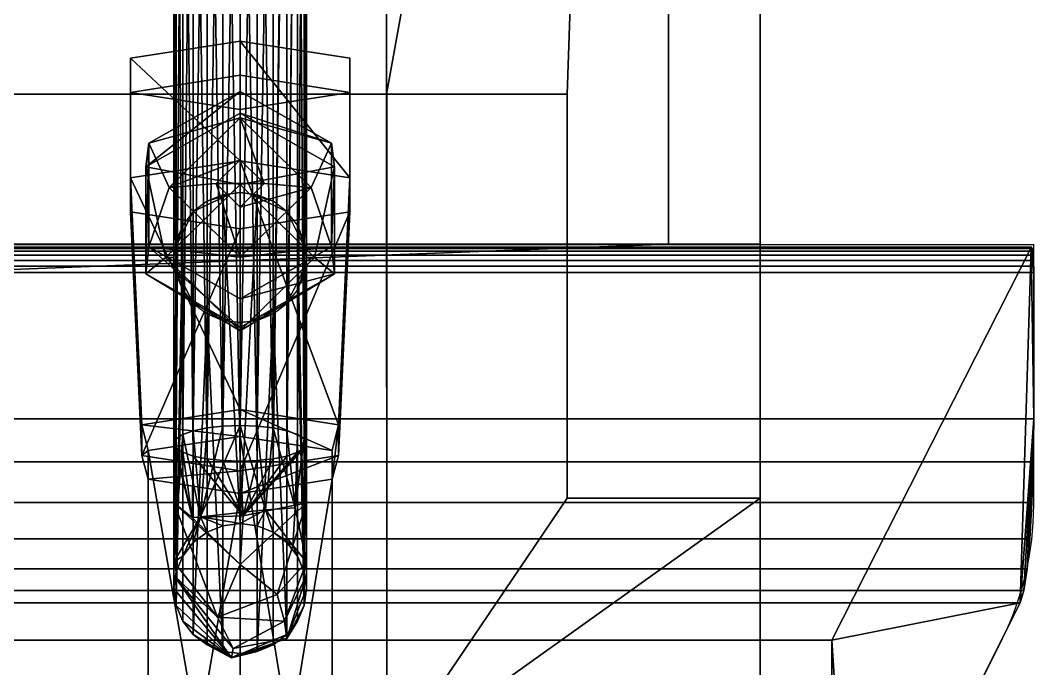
# Model space of a CAD drawing. Extents: x -1 to 643, y -669 to 1.
# Drawn here: x 582.3 to 642, y -601.8 to -563.6 of the extents above; entities that cross this region are included whole.
import ezdxf

# ---------------------------------------------------------------- set-up
doc = ezdxf.new("R2010")
doc.units = 0
for name, color, linetype in [('IQ_200_2D', 1, 'Continuous'), ('IQ_200_3D', 1, 'Continuous'), ('IQ_204_2D', 7, 'Continuous'), ('IQ_BLACK_3D', 250, 'Continuous')]:
    doc.layers.add(name, color=color, linetype=linetype)

msp = doc.modelspace()

# ---------------------------------------------------------------- linework, layer by layer
at = {"layer": 'IQ_200_2D', "transparency": 33554582}
for p, q in [((625.901, -576.82), (625.901, -50)), ((0, -576.82), (642, -576.82)), ((642, -592.174), (642, -576.82)), ((640.136, -600.063), (631.243, -617.833))]:
    msp.add_line(p, q, dxfattribs=at)
msp.add_arc((624.372, -592.174), 17.628, 333.41319, 0, dxfattribs=at)
at = {"layer": 'IQ_204_2D', "transparency": 33554582}
msp.add_line((620.5, -576.82), (620.5, -86.255), dxfattribs=at)

# ---------------------------------------------------------------- meshes
at = {"layer": 'IQ_200_3D', "transparency": 33554687}
mesh = msp.add_polyface(dxfattribs=at)
corners = [(625.901, -576.798, 1361.021), (625.901, -600.123, 1226.902), (625.901, -444.588, 1226.902), (625.901, -82.705, 1351.299), (625.901, -98.037, 1393.549), (625.901, -100.178, 1397.884), (625.901, -103.216, 1401.646), (625.901, -107.004, 1404.65), (625.901, -111.359, 1406.751), (625.901, -116.068, 1407.847), (625.901, -120.903, 1407.885)]
mesh.append_faces([[corners[k] for k in face] for face in [(4, 6, 9, 10)]], dxfattribs={"vtx0": -1, "vtx1": -1, "vtx3": -1})
mesh.append_faces([[corners[k] for k in face] for face in [(10, 2, 3, 4)]], dxfattribs={"vtx0": -1, "vtx3": -1})
mesh.append_faces([[corners[k] for k in face] for face in [(7, 8, 9, 6), (0, 1, 2, 10), (4, 5, 6)]], dxfattribs={"vtx2": -1})
mesh = msp.add_polyface(dxfattribs=at)
corners = [(620.5, -128.486, 1404.282), (620.5, -128.486, 1361.021), (620.5, -576.798, 1361.021), (620.5, -120.903, 1407.885), (620.5, -116.068, 1407.847), (620.5, -111.359, 1406.751), (620.5, -107.004, 1404.65), (620.5, -103.216, 1401.646), (620.5, -100.178, 1397.884), (620.5, -98.037, 1393.549), (620.5, -86.233, 1361.021), (620.5, -120.903, 1361.021), (620.5, -120.903, 1404.282)]
mesh.append_faces([[corners[k] for k in face] for face in [(9, 11, 12, 8)]], dxfattribs={"vtx0": -1, "vtx2": -1})
mesh.append_faces([[corners[k] for k in face] for face in [(12, 4, 5, 6)]], dxfattribs={"vtx0": -1, "vtx3": -1})
mesh.append_faces([[corners[k] for k in face] for face in [(10, 11, 9)]], dxfattribs={"vtx1": -1})
mesh.append_faces([[corners[k] for k in face] for face in [(2, 3, 0), (7, 8, 12, 6)]], dxfattribs={"vtx1": -1, "vtx2": -1})
mesh.append_faces([[corners[k] for k in face] for face in [(12, 0, 3, 4)]], dxfattribs={"vtx1": -1, "vtx3": -1})
mesh.append_faces([[corners[k] for k in face] for face in [(0, 1, 2)]], dxfattribs={"vtx2": -1})
mesh = msp.add_polyface(dxfattribs=at)
corners = [(625.901, -576.798, 1361.021), (625.901, -120.903, 1407.885), (620.5, -120.903, 1407.885), (620.5, -576.798, 1361.021), (16.1, -120.903, 1407.885), (16.1, -576.798, 1361.021), (21.5, -576.798, 1361.021), (21.5, -120.903, 1407.885)]
mesh.append_faces([[corners[k] for k in face] for face in [(0, 1, 2, 3), (6, 7, 4, 5)]])
mesh = msp.add_polyface(dxfattribs=at)
corners = [(620.5, -128.486, 1361.021), (21.5, -128.486, 1361.021), (21.5, -576.798, 1361.021), (620.5, -576.798, 1361.021)]
mesh.append_faces([[corners[k] for k in face] for face in [(0, 1, 2, 3)]])
mesh = msp.add_polyface(dxfattribs=at)
corners = [(625.901, -600.123, 1226.902), (16.1, -600.123, 1226.902), (16.1, -444.588, 1226.902), (625.901, -444.588, 1226.902)]
mesh.append_faces([[corners[k] for k in face] for face in [(0, 1, 2, 3)]])
mesh = msp.add_polyface(dxfattribs=at)
corners = [(603.9, -465.63, 995.377), (38.086, -465.63, 995.377), (38.086, -567.978, 995.377), (603.9, -567.978, 995.377)]
mesh.append_faces([[corners[k] for k in face] for face in [(0, 1, 2, 3)]])
mesh = msp.add_polyface(dxfattribs=at)
corners = [(603.9, -567.978, 995.377), (603.9, -567.978, 996.977), (603.9, -465.63, 996.977), (603.9, -465.63, 995.377)]
mesh.append_faces([[corners[k] for k in face] for face in [(0, 1, 2, 3)]])
mesh = msp.add_polyface(dxfattribs=at)
corners = [(591.375, -531.588, 1159.79), (591.507, -531.316, 1158.817), (591.897, -531.063, 1157.912), (592.517, -530.846, 1157.134), (593.325, -530.679, 1156.537), (594.265, -530.574, 1156.161), (595.275, -530.539, 1156.033), (596.284, -530.574, 1156.161), (597.225, -530.679, 1156.537), (598.032, -530.846, 1157.134), (598.652, -531.063, 1157.912), (599.042, -531.316, 1158.817), (599.175, -531.588, 1159.79), (599.175, -588.536, 1143.88), (599.042, -588.264, 1142.908), (598.652, -588.011, 1142.002), (598.032, -587.794, 1141.224), (597.225, -587.627, 1140.627), (596.284, -587.522, 1140.252), (595.275, -587.486, 1140.124), (594.265, -587.522, 1140.252), (593.325, -587.627, 1140.627), (592.517, -587.794, 1141.224), (591.897, -588.011, 1142.002), (591.507, -588.264, 1142.908), (591.375, -588.536, 1143.88)]
mesh.append_faces([[corners[k] for k in face] for face in [(1, 24, 25, 0)]], dxfattribs={"vtx0": -1})
mesh.append_faces([[corners[k] for k in face] for face in [(15, 11, 14), (7, 19, 6), (9, 17, 8), (19, 7, 18), (22, 4, 21), (3, 23, 2), (20, 6, 19)]], dxfattribs={"vtx0": -1, "vtx1": -1})
mesh.append_faces([[corners[k] for k in face] for face in [(9, 16, 17), (8, 17, 18), (15, 10, 11), (5, 20, 21), (2, 23, 24), (21, 4, 5)]], dxfattribs={"vtx0": -1, "vtx2": -1})
mesh.append_faces([[corners[k] for k in face] for face in [(15, 16, 10), (7, 8, 18), (9, 10, 16), (22, 23, 3), (5, 6, 20), (1, 2, 24), (3, 4, 22)]], dxfattribs={"vtx1": -1, "vtx2": -1})
mesh.append_faces([[corners[k] for k in face] for face in [(12, 13, 14, 11)]], dxfattribs={"vtx2": -1})
mesh = msp.add_polyface(dxfattribs=at)
corners = [(599.175, -531.588, 1159.79), (599.042, -531.86, 1160.762), (598.652, -532.113, 1161.668), (598.032, -532.33, 1162.446), (597.225, -532.497, 1163.043), (596.284, -532.602, 1163.418), (595.275, -532.637, 1163.546), (594.265, -532.602, 1163.418), (593.325, -532.497, 1163.043), (592.517, -532.33, 1162.446), (591.897, -532.113, 1161.668), (591.507, -531.86, 1160.762), (591.375, -531.588, 1159.79), (591.375, -588.536, 1143.88), (591.507, -588.807, 1144.852), (591.897, -589.06, 1145.758), (592.517, -589.278, 1146.536), (593.325, -589.444, 1147.133), (594.265, -589.549, 1147.508), (595.275, -589.585, 1147.636), (596.284, -589.549, 1147.508), (597.225, -589.444, 1147.133), (598.032, -589.278, 1146.536), (598.652, -589.06, 1145.758), (599.042, -588.807, 1144.852), (599.175, -588.536, 1143.88)]
mesh.append_faces([[corners[k] for k in face] for face in [(1, 25, 0)]], dxfattribs={"vtx0": -1})
mesh.append_faces([[corners[k] for k in face] for face in [(15, 11, 14), (7, 19, 6), (9, 17, 8), (19, 7, 18), (3, 22, 2), (20, 6, 19)]], dxfattribs={"vtx0": -1, "vtx1": -1})
mesh.append_faces([[corners[k] for k in face] for face in [(10, 15, 16), (9, 16, 17), (15, 10, 11), (21, 4, 5)]], dxfattribs={"vtx0": -1, "vtx2": -1})
mesh.append_faces([[corners[k] for k in face] for face in [(17, 18, 8), (11, 12, 14), (7, 8, 18), (9, 10, 16), (21, 22, 3), (20, 21, 5), (24, 25, 1), (23, 24, 2), (22, 23, 2), (5, 6, 20), (1, 2, 24), (3, 4, 21)]], dxfattribs={"vtx1": -1, "vtx2": -1})
mesh.append_faces([[corners[k] for k in face] for face in [(12, 13, 14)]], dxfattribs={"vtx2": -1})
mesh = msp.add_polyface(dxfattribs=at)
corners = [(38.086, -602.51, 996.977), (603.914, -602.51, 996.977), (603.9, -567.978, 996.977), (38.086, -567.978, 996.977)]
mesh.append_faces([[corners[k] for k in face] for face in [(0, 1, 2, 3)]])
mesh = msp.add_polyface(dxfattribs=at)
corners = [(38.086, -607.462, 970.529), (38.086, -567.978, 970.529), (603.914, -567.978, 970.529), (603.914, -607.462, 970.529)]
mesh.append_faces([[corners[k] for k in face] for face in [(0, 1, 2, 3)]])
mesh = msp.add_polyface(dxfattribs=at)
corners = [(38.086, -567.978, 995.377), (38.086, -567.978, 996.977), (603.9, -567.978, 996.977), (603.9, -567.978, 995.377)]
mesh.append_faces([[corners[k] for k in face] for face in [(0, 1, 2, 3)]])
mesh = msp.add_polyface(dxfattribs=at)
corners = [(595.275, -567.819, 1012.027), (589.894, -570.868, 1011.435), (589.894, -576.967, 1010.249), (595.275, -580.017, 1009.656), (595.275, -581.704, 1017.241), (589.713, -578.552, 1017.854), (589.713, -572.248, 1019.079), (595.275, -569.096, 1019.692)]
mesh.append_faces([[corners[k] for k in face] for face in [(6, 1, 5)]], dxfattribs={"vtx0": -1, "vtx1": -1})
mesh.append_faces([[corners[k] for k in face] for face in [(5, 1, 2)]], dxfattribs={"vtx0": -1, "vtx2": -1})
mesh.append_faces([[corners[k] for k in face] for face in [(4, 5, 2), (0, 1, 6)]], dxfattribs={"vtx1": -1, "vtx2": -1})
mesh.append_faces([[corners[k] for k in face] for face in [(2, 3, 4), (6, 7, 0)]], dxfattribs={"vtx2": -1})
mesh = msp.add_polyface(dxfattribs=at)
corners = [(595.275, -569.366, 1009.32), (591.097, -573.467, 1008.523), (595.275, -577.568, 1007.726), (595.275, -580.017, 1009.656), (589.894, -576.967, 1010.249), (589.894, -570.868, 1011.435), (595.275, -567.819, 1012.027)]
mesh.append_faces([[corners[k] for k in face] for face in [(2, 4, 1), (5, 1, 4)]], dxfattribs={"vtx0": -1, "vtx1": -1})
mesh.append_faces([[corners[k] for k in face] for face in [(0, 1, 5)]], dxfattribs={"vtx1": -1, "vtx2": -1})
mesh.append_faces([[corners[k] for k in face] for face in [(2, 3, 4), (5, 6, 0)]], dxfattribs={"vtx2": -1})
mesh = msp.add_polyface(dxfattribs=at)
corners = [(595.275, -577.568, 1007.726), (599.452, -573.467, 1008.523), (595.275, -569.366, 1009.32), (595.275, -567.819, 1012.027), (600.655, -570.868, 1011.435), (600.655, -576.967, 1010.249), (595.275, -580.017, 1009.656)]
mesh.append_faces([[corners[k] for k in face] for face in [(2, 4, 1), (5, 1, 4)]], dxfattribs={"vtx0": -1, "vtx1": -1})
mesh.append_faces([[corners[k] for k in face] for face in [(0, 1, 5)]], dxfattribs={"vtx1": -1, "vtx2": -1})
mesh.append_faces([[corners[k] for k in face] for face in [(2, 3, 4), (5, 6, 0)]], dxfattribs={"vtx2": -1})
mesh = msp.add_polyface(dxfattribs=at)
corners = [(595.275, -580.017, 1009.656), (600.655, -576.967, 1010.249), (600.655, -570.868, 1011.435), (595.275, -567.819, 1012.027), (595.275, -569.096, 1019.692), (600.836, -572.248, 1019.079), (600.836, -578.552, 1017.854), (595.275, -581.704, 1017.241)]
mesh.append_faces([[corners[k] for k in face] for face in [(6, 1, 5)]], dxfattribs={"vtx0": -1, "vtx1": -1})
mesh.append_faces([[corners[k] for k in face] for face in [(5, 1, 2)]], dxfattribs={"vtx0": -1, "vtx2": -1})
mesh.append_faces([[corners[k] for k in face] for face in [(4, 5, 2), (0, 1, 6)]], dxfattribs={"vtx1": -1, "vtx2": -1})
mesh.append_faces([[corners[k] for k in face] for face in [(2, 3, 4), (6, 7, 0)]], dxfattribs={"vtx2": -1})
mesh = msp.add_polyface(dxfattribs=at)
corners = [(595.275, -569.096, 1019.692), (589.713, -572.248, 1019.079), (589.713, -578.552, 1017.854), (595.275, -581.704, 1017.241), (595.275, -581.9, 1028.917), (590.888, -577.594, 1029.754), (595.275, -573.288, 1030.591)]
mesh.append_faces([[corners[k] for k in face] for face in [(4, 2, 3)]], dxfattribs={"vtx0": -1})
mesh.append_faces([[corners[k] for k in face] for face in [(2, 4, 5), (5, 1, 2)]], dxfattribs={"vtx0": -1, "vtx2": -1})
mesh.append_faces([[corners[k] for k in face] for face in [(0, 1, 6)]], dxfattribs={"vtx1": -1})
mesh.append_faces([[corners[k] for k in face] for face in [(5, 6, 1)]], dxfattribs={"vtx1": -1, "vtx2": -1})
mesh = msp.add_polyface(dxfattribs=at)
corners = [(595.275, -581.704, 1017.241), (600.836, -578.552, 1017.854), (600.836, -572.248, 1019.079), (595.275, -569.096, 1019.692), (595.275, -573.288, 1030.591), (599.661, -577.594, 1029.754), (595.275, -581.9, 1028.917)]
mesh.append_faces([[corners[k] for k in face] for face in [(4, 2, 3)]], dxfattribs={"vtx0": -1})
mesh.append_faces([[corners[k] for k in face] for face in [(2, 4, 5), (5, 1, 2)]], dxfattribs={"vtx0": -1, "vtx2": -1})
mesh.append_faces([[corners[k] for k in face] for face in [(0, 1, 6)]], dxfattribs={"vtx1": -1})
mesh.append_faces([[corners[k] for k in face] for face in [(5, 6, 1)]], dxfattribs={"vtx1": -1, "vtx2": -1})
mesh = msp.add_polyface(dxfattribs=at)
corners = [(595.275, -571.834, 1007.557), (593.856, -573.227, 1007.286), (595.275, -574.619, 1007.015), (595.275, -577.568, 1007.726), (591.097, -573.467, 1008.523), (595.275, -569.366, 1009.32)]
mesh.append_faces([[corners[k] for k in face] for face in [(1, 3, 4), (4, 0, 1)]], dxfattribs={"vtx0": -1, "vtx2": -1})
mesh.append_faces([[corners[k] for k in face] for face in [(2, 3, 1)]], dxfattribs={"vtx1": -1})
mesh.append_faces([[corners[k] for k in face] for face in [(4, 5, 0)]], dxfattribs={"vtx2": -1})
mesh = msp.add_polyface(dxfattribs=at)
corners = [(595.275, -574.619, 1007.015), (596.693, -573.227, 1007.286), (595.275, -571.834, 1007.557), (595.275, -569.366, 1009.32), (599.452, -573.467, 1008.523), (595.275, -577.568, 1007.726)]
mesh.append_faces([[corners[k] for k in face] for face in [(1, 3, 4), (4, 0, 1)]], dxfattribs={"vtx0": -1, "vtx2": -1})
mesh.append_faces([[corners[k] for k in face] for face in [(2, 3, 1)]], dxfattribs={"vtx1": -1})
mesh.append_faces([[corners[k] for k in face] for face in [(4, 5, 0)]], dxfattribs={"vtx2": -1})
mesh = msp.add_polyface(dxfattribs=at)
corners = [(595.275, -571.834, 1007.557), (595.275, -573.227, 1007.286), (595.275, -574.619, 1007.015), (593.856, -573.227, 1007.286)]
mesh.append_faces([[corners[k] for k in face] for face in [(2, 3, 1), (0, 1, 3)]], dxfattribs={"vtx1": -1})
mesh = msp.add_polyface(dxfattribs=at)
corners = [(595.275, -573.227, 1007.286), (595.275, -571.834, 1007.557), (596.693, -573.227, 1007.286), (595.275, -574.619, 1007.015)]
mesh.append_faces([[corners[k] for k in face] for face in [(3, 0, 2), (1, 2, 0)]], dxfattribs={"vtx1": -1})
mesh = msp.add_polyface(dxfattribs=at)
corners = [(595.275, -573.288, 1030.591), (590.888, -577.594, 1029.754), (595.275, -581.9, 1028.917), (595.275, -581.422, 1029.01), (594.265, -581.292, 1029.035), (593.325, -580.909, 1029.109), (592.517, -580.301, 1029.228), (591.897, -579.508, 1029.382), (591.507, -578.585, 1029.561), (591.375, -577.594, 1029.754), (591.507, -576.603, 1029.946), (591.897, -575.68, 1030.126), (592.517, -574.887, 1030.28), (593.325, -574.279, 1030.398), (594.265, -573.896, 1030.473), (595.275, -573.766, 1030.498), (594.714, -581.35, 1029.024), (591.448, -578.144, 1029.647), (591.448, -577.044, 1029.861), (594.714, -573.838, 1030.484)]
mesh.append_faces([[corners[k] for k in face] for face in [(19, 15, 0), (16, 2, 3)]])
mesh.append_faces([[corners[k] for k in face] for face in [(7, 17, 8), (1, 9, 18)]], dxfattribs={"vtx0": -1})
mesh.append_faces([[corners[k] for k in face] for face in [(11, 18, 12), (12, 19, 13)]], dxfattribs={"vtx0": -1, "vtx1": -1})
mesh.append_faces([[corners[k] for k in face] for face in [(17, 7, 6), (12, 18, 19)]], dxfattribs={"vtx0": -1, "vtx2": -1})
mesh.append_faces([[corners[k] for k in face] for face in [(17, 9, 1), (10, 18, 11)]], dxfattribs={"vtx1": -1})
mesh.append_faces([[corners[k] for k in face] for face in [(6, 5, 16), (16, 17, 6)]], dxfattribs={"vtx1": -1, "vtx2": -1})
mesh.append_faces([[corners[k] for k in face] for face in [(5, 4, 16), (19, 14, 13)]], dxfattribs={"vtx2": -1})
mesh = msp.add_polyface(dxfattribs=at)
corners = [(595.275, -581.9, 1028.917), (599.661, -577.594, 1029.754), (595.275, -573.288, 1030.591), (595.275, -573.766, 1030.498), (596.284, -573.896, 1030.473), (597.225, -574.279, 1030.398), (598.032, -574.887, 1030.28), (598.652, -575.68, 1030.126), (599.042, -576.603, 1029.946), (599.175, -577.594, 1029.754), (599.042, -578.585, 1029.561), (598.652, -579.508, 1029.382), (598.032, -580.301, 1029.228), (597.225, -580.909, 1029.109), (596.284, -581.292, 1029.035), (595.275, -581.422, 1029.01), (595.835, -573.838, 1030.484), (599.101, -577.044, 1029.861), (599.101, -578.144, 1029.647), (595.835, -581.35, 1029.024)]
mesh.append_faces([[corners[k] for k in face] for face in [(16, 2, 3), (19, 15, 0)]])
mesh.append_faces([[corners[k] for k in face] for face in [(1, 9, 18), (13, 19, 14), (7, 17, 8)]], dxfattribs={"vtx0": -1})
mesh.append_faces([[corners[k] for k in face] for face in [(11, 18, 12), (12, 19, 13), (17, 6, 16), (5, 16, 6), (6, 17, 7)]], dxfattribs={"vtx0": -1, "vtx1": -1})
mesh.append_faces([[corners[k] for k in face] for face in [(12, 18, 19)]], dxfattribs={"vtx0": -1, "vtx2": -1})
mesh.append_faces([[corners[k] for k in face] for face in [(17, 9, 1), (10, 18, 11)]], dxfattribs={"vtx1": -1})
mesh.append_faces([[corners[k] for k in face] for face in [(5, 4, 16)]], dxfattribs={"vtx2": -1})
mesh = msp.add_polyface(dxfattribs=at)
corners = [(591.375, -597.086, 1130.033), (591.507, -596.095, 1130.225), (591.897, -595.172, 1130.405), (592.517, -594.379, 1130.559), (593.325, -593.771, 1130.677), (594.265, -593.388, 1130.751), (595.275, -593.258, 1130.777), (596.284, -593.388, 1130.751), (597.225, -593.771, 1130.677), (598.032, -594.379, 1130.559), (598.652, -595.172, 1130.405), (599.042, -596.095, 1130.225), (599.175, -597.086, 1130.033), (599.175, -577.594, 1029.754), (599.042, -576.603, 1029.946), (598.652, -575.68, 1030.126), (598.032, -574.887, 1030.28), (597.225, -574.279, 1030.398), (596.284, -573.896, 1030.473), (595.275, -573.766, 1030.498), (594.265, -573.896, 1030.473), (593.325, -574.279, 1030.398), (592.517, -574.887, 1030.28), (591.897, -575.68, 1030.126), (591.507, -576.603, 1029.946), (591.375, -577.594, 1029.754)]
mesh.append_faces([[corners[k] for k in face] for face in [(20, 6, 19)]], dxfattribs={"vtx0": -1, "vtx1": -1})
mesh.append_faces([[corners[k] for k in face] for face in [(9, 16, 17, 8), (10, 15, 16, 9), (15, 10, 11), (6, 18, 19), (18, 6, 7), (5, 20, 21, 4), (20, 5, 6), (24, 0, 1)]], dxfattribs={"vtx0": -1, "vtx2": -1})
mesh.append_faces([[corners[k] for k in face] for face in [(13, 14, 12)]], dxfattribs={"vtx1": -1})
mesh.append_faces([[corners[k] for k in face] for face in [(14, 15, 11), (11, 12, 14), (23, 24, 1), (1, 2, 23)]], dxfattribs={"vtx1": -1, "vtx2": -1})
mesh.append_faces([[corners[k] for k in face] for face in [(17, 18, 7, 8), (21, 22, 3, 4), (22, 23, 2, 3)]], dxfattribs={"vtx1": -1, "vtx3": -1})
mesh.append_faces([[corners[k] for k in face] for face in [(24, 25, 0)]], dxfattribs={"vtx2": -1})
mesh = msp.add_polyface(dxfattribs=at)
corners = [(0, -578.478, 1361.612), (642, -578.478, 1361.612), (641.996, -578.109, 1361.566), (641.984, -577.762, 1361.43), (641.965, -577.459, 1361.213), (641.94, -577.219, 1360.928), (641.91, -577.057, 1360.592), (641.878, -576.983, 1360.227), (641.845, -577, 1359.855), (0.155, -577, 1359.855), (0.122, -576.983, 1360.227), (0.09, -577.057, 1360.592), (0.06, -577.219, 1360.928), (0.035, -577.459, 1361.213), (0.016, -577.762, 1361.43), (0.004, -578.109, 1361.566)]
mesh.append_faces([[corners[k] for k in face] for face in [(2, 15, 0, 1)]], dxfattribs={"vtx0": -1})
mesh.append_faces([[corners[k] for k in face] for face in [(7, 10, 11, 6), (6, 11, 12, 5), (5, 12, 13, 4), (4, 13, 14, 3), (3, 14, 15, 2)]], dxfattribs={"vtx0": -1, "vtx2": -1})
mesh.append_faces([[corners[k] for k in face] for face in [(8, 9, 10, 7)]], dxfattribs={"vtx2": -1})
mesh = msp.add_polyface(dxfattribs=at)
corners = [(11.897, -600.123, 1226.902), (0.155, -577, 1359.855), (641.845, -577, 1359.855), (630.103, -600.123, 1226.902)]
mesh.append_faces([[corners[k] for k in face] for face in [(0, 1, 2, 3)]])
mesh = msp.add_polyface(dxfattribs=at)
corners = [(625.901, -600.123, 1226.902), (625.901, -576.798, 1361.021), (620.5, -576.798, 1361.021), (21.5, -576.798, 1361.021), (16.1, -576.798, 1361.021), (16.1, -600.123, 1226.902)]
mesh.append_faces([[corners[k] for k in face] for face in [(0, 1, 2, 5), (3, 4, 5, 2)]], dxfattribs={"vtx2": -1})
mesh = msp.add_polyface(dxfattribs=at)
corners = [(642, -578.478, 1361.612), (642, -587.088, 1361.612), (641.974, -589.625, 1361.316), (641.897, -592.024, 1360.442), (641.773, -594.158, 1359.039), (641.609, -595.911, 1357.182), (641.413, -597.188, 1354.97), (641.197, -597.921, 1352.524), (631.243, -617.811, 1239.813), (631.002, -617.947, 1237.081), (630.765, -617.406, 1234.4), (630.547, -616.219, 1231.935), (630.362, -614.46, 1229.839), (630.221, -612.239, 1228.242), (630.133, -609.693, 1227.242), (630.103, -606.978, 1226.902), (630.103, -600.123, 1226.902), (641.845, -577, 1359.855), (641.878, -576.983, 1360.227), (641.91, -577.057, 1360.592), (641.94, -577.219, 1360.928), (641.965, -577.459, 1361.213), (641.984, -577.762, 1361.43), (641.996, -578.109, 1361.566)]
mesh.append_faces([[corners[k] for k in face] for face in [(19, 0, 18), (4, 1, 3), (21, 0, 20), (16, 8, 15), (13, 15, 12), (11, 15, 10), (10, 15, 9)]], dxfattribs={"vtx0": -1, "vtx1": -1})
mesh.append_faces([[corners[k] for k in face] for face in [(7, 17, 1)]], dxfattribs={"vtx0": -1, "vtx1": -1, "vtx2": -1})
mesh.append_faces([[corners[k] for k in face] for face in [(0, 19, 20), (1, 4, 5), (15, 11, 12), (1, 6, 7), (15, 8, 9), (16, 7, 8)]], dxfattribs={"vtx0": -1, "vtx2": -1})
mesh.append_faces([[corners[k] for k in face] for face in [(23, 0, 22), (14, 15, 13)]], dxfattribs={"vtx1": -1})
mesh.append_faces([[corners[k] for k in face] for face in [(17, 18, 0), (21, 22, 0), (0, 1, 17), (5, 6, 1), (16, 17, 7)]], dxfattribs={"vtx1": -1, "vtx2": -1})
mesh.append_faces([[corners[k] for k in face] for face in [(1, 2, 3)]], dxfattribs={"vtx2": -1})
mesh = msp.add_polyface(dxfattribs=at)
corners = [(599.175, -597.086, 1130.033), (599.042, -598.077, 1129.84), (598.652, -599, 1129.661), (598.032, -599.793, 1129.506), (597.225, -600.402, 1129.388), (596.284, -600.784, 1129.314), (595.275, -600.915, 1129.289), (594.265, -600.784, 1129.314), (593.325, -600.402, 1129.388), (592.517, -599.793, 1129.506), (591.897, -599, 1129.661), (591.507, -598.077, 1129.84), (591.375, -597.086, 1130.033), (591.375, -577.594, 1029.754), (591.507, -578.585, 1029.561), (591.897, -579.508, 1029.382), (592.517, -580.301, 1029.228), (593.325, -580.909, 1029.109), (594.265, -581.292, 1029.035), (595.275, -581.422, 1029.01), (596.284, -581.292, 1029.035), (597.225, -580.909, 1029.109), (598.032, -580.301, 1029.228), (598.652, -579.508, 1029.382), (599.042, -578.585, 1029.561), (599.175, -577.594, 1029.754)]
mesh.append_faces([[corners[k] for k in face] for face in [(9, 17, 8)]], dxfattribs={"vtx0": -1, "vtx1": -1})
mesh.append_faces([[corners[k] for k in face] for face in [(10, 15, 16, 9), (15, 10, 11), (20, 5, 6, 19), (21, 4, 5), (21, 3, 4), (24, 0, 1)]], dxfattribs={"vtx0": -1, "vtx2": -1})
mesh.append_faces([[corners[k] for k in face] for face in [(13, 14, 12)]], dxfattribs={"vtx1": -1})
mesh.append_faces([[corners[k] for k in face] for face in [(14, 15, 11), (17, 18, 7), (16, 17, 9), (11, 12, 14), (7, 8, 17), (21, 22, 3), (20, 21, 5), (23, 24, 1), (1, 2, 23)]], dxfattribs={"vtx1": -1, "vtx2": -1})
mesh.append_faces([[corners[k] for k in face] for face in [(18, 19, 6, 7), (22, 23, 2, 3)]], dxfattribs={"vtx1": -1, "vtx3": -1})
mesh.append_faces([[corners[k] for k in face] for face in [(24, 25, 0)]], dxfattribs={"vtx2": -1})
mesh = msp.add_polyface(dxfattribs=at)
corners = [(0, -578.478, 1361.612), (0, -587.088, 1361.612), (642, -587.088, 1361.612), (642, -578.478, 1361.612)]
mesh.append_faces([[corners[k] for k in face] for face in [(0, 1, 2, 3)]])
mesh = msp.add_polyface(dxfattribs=at)
corners = [(642, -587.088, 1361.612), (0, -587.088, 1361.612), (0.026, -589.625, 1361.316), (0.103, -592.024, 1360.442), (0.227, -594.158, 1359.039), (0.391, -595.911, 1357.182), (0.587, -597.188, 1354.97), (0.803, -597.921, 1352.524), (641.197, -597.921, 1352.524), (641.413, -597.188, 1354.97), (641.609, -595.911, 1357.182), (641.773, -594.158, 1359.039), (641.897, -592.024, 1360.442), (641.974, -589.625, 1361.316)]
mesh.append_faces([[corners[k] for k in face] for face in [(9, 6, 7, 8)]], dxfattribs={"vtx0": -1})
mesh.append_faces([[corners[k] for k in face] for face in [(13, 2, 3, 12), (4, 11, 12, 3), (10, 5, 6, 9), (5, 10, 11, 4)]], dxfattribs={"vtx0": -1, "vtx2": -1})
mesh.append_faces([[corners[k] for k in face] for face in [(0, 1, 2, 13)]], dxfattribs={"vtx2": -1})
mesh = msp.add_polyface(dxfattribs=at)
corners = [(591.375, -588.536, 1143.88), (591.507, -588.264, 1142.908), (591.897, -588.011, 1142.002), (592.517, -587.794, 1141.224), (593.325, -587.627, 1140.627), (594.265, -587.522, 1140.252), (595.275, -587.486, 1140.124), (596.284, -587.522, 1140.252), (597.225, -587.627, 1140.627), (598.032, -587.794, 1141.224), (598.652, -588.011, 1142.002), (599.042, -588.264, 1142.908), (599.175, -588.536, 1143.88), (599.175, -595.517, 1138.627), (599.175, -597.086, 1130.033), (599.042, -596.095, 1130.225), (598.652, -595.172, 1130.405), (598.032, -594.379, 1130.559), (597.225, -593.771, 1130.677), (596.284, -593.388, 1130.751), (595.275, -593.258, 1130.777), (594.265, -593.388, 1130.751), (593.325, -593.771, 1130.677), (592.517, -594.379, 1130.559), (591.897, -595.172, 1130.405), (591.507, -596.095, 1130.225), (591.375, -597.086, 1130.033), (591.375, -595.517, 1138.627), (596.767, -592.451, 1136.734), (592.941, -592.858, 1136.985), (598.517, -592.328, 1139.207), (598.369, -594.538, 1135.051)]
mesh.append_faces([[corners[k] for k in face] for face in [(15, 13, 14)]], dxfattribs={"vtx0": -1})
mesh.append_faces([[corners[k] for k in face] for face in [(20, 28, 19), (8, 28, 7), (7, 28, 6), (9, 30, 8), (22, 29, 21)]], dxfattribs={"vtx0": -1, "vtx1": -1})
mesh.append_faces([[corners[k] for k in face] for face in [(30, 28, 8), (13, 31, 30), (30, 11, 13), (28, 29, 6), (31, 18, 28), (29, 27, 2), (13, 15, 31), (28, 30, 31), (28, 20, 29), (29, 24, 27)]], dxfattribs={"vtx0": -1, "vtx1": -1, "vtx2": -1})
mesh.append_faces([[corners[k] for k in face] for face in [(30, 10, 11), (30, 9, 10), (29, 4, 5), (27, 1, 2), (29, 5, 6), (31, 16, 17), (28, 18, 19), (31, 15, 16), (31, 17, 18), (29, 20, 21)]], dxfattribs={"vtx0": -1, "vtx2": -1})
mesh.append_faces([[corners[k] for k in face] for face in [(0, 1, 27), (26, 27, 25)]], dxfattribs={"vtx1": -1})
mesh.append_faces([[corners[k] for k in face] for face in [(2, 3, 29), (3, 4, 29), (22, 23, 29), (23, 24, 29), (24, 25, 27)]], dxfattribs={"vtx1": -1, "vtx2": -1})
mesh.append_faces([[corners[k] for k in face] for face in [(11, 12, 13)]], dxfattribs={"vtx2": -1})
mesh = msp.add_polyface(dxfattribs=at)
corners = [(599.175, -588.536, 1143.88), (599.042, -588.807, 1144.852), (598.652, -589.06, 1145.758), (598.032, -589.278, 1146.536), (597.225, -589.444, 1147.133), (596.284, -589.549, 1147.508), (595.275, -589.585, 1147.636), (594.265, -589.549, 1147.508), (593.325, -589.444, 1147.133), (592.517, -589.278, 1146.536), (591.897, -589.06, 1145.758), (591.507, -588.807, 1144.852), (591.375, -588.536, 1143.88), (591.375, -595.517, 1138.627), (591.375, -597.086, 1130.033), (591.507, -598.077, 1129.84), (591.897, -599, 1129.661), (592.517, -599.793, 1129.506), (593.325, -600.402, 1129.388), (594.265, -600.784, 1129.314), (595.275, -600.915, 1129.289), (596.284, -600.784, 1129.314), (597.225, -600.402, 1129.388), (598.032, -599.793, 1129.506), (598.652, -599, 1129.661), (599.042, -598.077, 1129.84), (599.175, -597.086, 1130.033), (599.175, -595.517, 1138.627), (595.275, -595.669, 1144.382), (594.868, -600.603, 1136.583), (595.454, -592.802, 1146.34), (594.76, -601.159, 1132.969), (599.175, -596.302, 1134.33), (598.016, -600.024, 1133.616), (591.375, -592.026, 1141.253), (592.456, -592.899, 1144.905), (597.884, -599.002, 1138.188), (593.934, -598.759, 1140.345), (597.456, -597.428, 1141.548), (599.175, -592.026, 1141.253), (591.375, -596.302, 1134.33)]
mesh.append_faces([[corners[k] for k in face] for face in [(8, 30, 7), (12, 35, 11), (11, 35, 10), (7, 30, 6), (3, 30, 2), (1, 30, 0), (21, 31, 20), (34, 35, 12), (15, 31, 14), (18, 31, 17), (0, 30, 39)]], dxfattribs={"vtx0": -1, "vtx1": -1})
mesh.append_faces([[corners[k] for k in face] for face in [(35, 34, 28), (39, 28, 38), (37, 40, 29), (37, 29, 36), (38, 36, 27), (34, 37, 28), (28, 37, 38), (40, 31, 29), (33, 29, 31), (33, 32, 36), (31, 23, 33), (36, 38, 37), (35, 30, 9), (28, 30, 35), (33, 36, 29), (30, 28, 39)]], dxfattribs={"vtx0": -1, "vtx1": -1, "vtx2": -1})
mesh.append_faces([[corners[k] for k in face] for face in [(30, 4, 5), (30, 3, 4), (38, 27, 39), (31, 15, 16), (31, 16, 17), (31, 22, 23), (33, 25, 26), (31, 21, 22), (37, 13, 40), (36, 32, 27)]], dxfattribs={"vtx0": -1, "vtx2": -1})
mesh.append_faces([[corners[k] for k in face] for face in [(8, 9, 30), (5, 6, 30), (40, 14, 31), (19, 20, 31), (9, 10, 35), (1, 2, 30), (23, 24, 33), (18, 19, 31), (26, 32, 33), (24, 25, 33), (34, 13, 37)]], dxfattribs={"vtx1": -1, "vtx2": -1})
mesh = msp.add_polyface(dxfattribs=at)
corners = [(0.803, -597.921, 1352.524), (10.757, -617.811, 1239.813), (631.243, -617.811, 1239.813), (641.197, -597.921, 1352.524)]
mesh.append_faces([[corners[k] for k in face] for face in [(0, 1, 2, 3)]])
mesh = msp.add_polyface(dxfattribs=at)
corners = [(11.897, -606.978, 1226.902), (11.897, -600.123, 1226.902), (630.103, -600.123, 1226.902), (630.103, -606.978, 1226.902)]
mesh.append_faces([[corners[k] for k in face] for face in [(0, 1, 2, 3)]])
at = {"layer": 'IQ_BLACK_3D', "transparency": 33554687}
mesh = msp.add_polyface(dxfattribs=at)
corners = [(625.901, -230.589, 924.5), (625.901, -72.9, 924.5), (625.901, -72.9, 1022.887), (625.901, -591.752, 924.5), (625.901, -235.553, 924.5), (625.901, -446.317, 996.977), (625.901, -602.51, 996.977), (625.901, -604.862, 996.697), (625.901, -607.083, 995.871), (625.901, -609.046, 994.545), (625.901, -610.643, 992.795), (625.901, -611.784, 990.719), (625.901, -612.403, 988.432), (625.901, -612.468, 986.064), (625.901, -611.974, 983.747)]
mesh.append_faces([[corners[k] for k in face] for face in [(2, 0, 1)]])
mesh.append_faces([[corners[k] for k in face] for face in [(14, 12, 13)]], dxfattribs={"vtx0": -1})
mesh.append_faces([[corners[k] for k in face] for face in [(6, 9, 14, 3)]], dxfattribs={"vtx0": -1, "vtx1": -1, "vtx3": -1})
mesh.append_faces([[corners[k] for k in face] for face in [(14, 9, 10)]], dxfattribs={"vtx0": -1, "vtx2": -1})
mesh.append_faces([[corners[k] for k in face] for face in [(5, 6, 3, 4)]], dxfattribs={"vtx1": -1})
mesh.append_faces([[corners[k] for k in face] for face in [(10, 11, 12, 14)]], dxfattribs={"vtx2": -1, "vtx3": -1})
mesh.append_faces([[corners[k] for k in face] for face in [(6, 7, 8, 9)]], dxfattribs={"vtx3": -1})
mesh = msp.add_polyface(dxfattribs=at)
corners = [(16.1, -591.752, 924.5), (16.1, -235.553, 924.5), (625.901, -235.553, 924.5), (625.901, -591.752, 924.5), (614.536, -591.752, 924.5), (614.536, -567.978, 924.5), (27.464, -567.978, 924.5), (27.464, -591.752, 924.5)]
mesh.append_faces([[corners[k] for k in face] for face in [(1, 2, 5, 6)]], dxfattribs={"vtx1": -1, "vtx3": -1})
mesh.append_faces([[corners[k] for k in face] for face in [(3, 4, 5, 2)]], dxfattribs={"vtx2": -1})
mesh.append_faces([[corners[k] for k in face] for face in [(6, 7, 0, 1)]], dxfattribs={"vtx3": -1})
mesh = msp.add_polyface(dxfattribs=at)
corners = [(38.086, -567.978, 996.977), (38.086, -465.63, 996.977), (603.9, -465.63, 996.977), (603.9, -567.978, 996.977), (603.914, -602.51, 996.977), (625.901, -602.51, 996.977), (625.901, -446.317, 996.977), (16.1, -446.317, 996.977), (16.1, -602.51, 996.977), (38.086, -602.51, 996.977)]
mesh.append_faces([[corners[k] for k in face] for face in [(1, 7, 0)]], dxfattribs={"vtx0": -1, "vtx1": -1})
mesh.append_faces([[corners[k] for k in face] for face in [(6, 2, 3), (2, 6, 7, 1)]], dxfattribs={"vtx0": -1, "vtx2": -1})
mesh.append_faces([[corners[k] for k in face] for face in [(8, 9, 0, 7)]], dxfattribs={"vtx2": -1})
mesh.append_faces([[corners[k] for k in face] for face in [(3, 4, 5, 6)]], dxfattribs={"vtx3": -1})
mesh = msp.add_polyface(dxfattribs=at)
corners = [(595.275, -564.855, 1142.47), (588.813, -565.859, 1146.062), (588.813, -567.867, 1153.248), (595.275, -568.87, 1156.841), (595.275, -566.863, 1149.655)]
mesh.append_faces([[corners[k] for k in face] for face in [(4, 2, 3)]], dxfattribs={"vtx0": -1})
mesh.append_faces([[corners[k] for k in face] for face in [(4, 0, 1, 2)]], dxfattribs={"vtx3": -1})
mesh = msp.add_polyface(dxfattribs=at)
corners = [(595.275, -571.892, 1140.504), (588.813, -572.896, 1144.097), (588.813, -574.904, 1151.282), (595.275, -575.907, 1154.875), (595.275, -568.87, 1156.841), (588.813, -567.867, 1153.248), (588.813, -565.859, 1146.062), (595.275, -564.855, 1142.47)]
mesh.append_faces([[corners[k] for k in face] for face in [(4, 5, 2, 3)]], dxfattribs={"vtx1": -1})
mesh.append_faces([[corners[k] for k in face] for face in [(0, 1, 6)]], dxfattribs={"vtx1": -1, "vtx2": -1})
mesh.append_faces([[corners[k] for k in face] for face in [(1, 2, 5, 6)]], dxfattribs={"vtx1": -1, "vtx3": -1})
mesh.append_faces([[corners[k] for k in face] for face in [(6, 7, 0)]], dxfattribs={"vtx2": -1})
mesh = msp.add_polyface(dxfattribs=at)
corners = [(595.275, -568.87, 1156.841), (601.736, -567.867, 1153.248), (601.736, -565.859, 1146.062), (595.275, -564.855, 1142.47), (595.275, -566.863, 1149.655)]
mesh.append_faces([[corners[k] for k in face] for face in [(4, 0, 1), (2, 3, 4, 1)]], dxfattribs={"vtx2": -1})
mesh = msp.add_polyface(dxfattribs=at)
corners = [(595.275, -575.907, 1154.875), (601.736, -574.904, 1151.282), (601.736, -572.896, 1144.097), (595.275, -571.892, 1140.504), (595.275, -564.855, 1142.47), (601.736, -565.859, 1146.062), (601.736, -567.867, 1153.248), (595.275, -568.87, 1156.841)]
mesh.append_faces([[corners[k] for k in face] for face in [(4, 5, 2)]], dxfattribs={"vtx1": -1, "vtx2": -1})
mesh.append_faces([[corners[k] for k in face] for face in [(1, 2, 5, 6)]], dxfattribs={"vtx1": -1, "vtx3": -1})
mesh.append_faces([[corners[k] for k in face] for face in [(2, 3, 4)]], dxfattribs={"vtx2": -1})
mesh.append_faces([[corners[k] for k in face] for face in [(6, 7, 0, 1)]], dxfattribs={"vtx3": -1})
mesh = msp.add_polyface(dxfattribs=at)
corners = [(27.464, -567.978, 924.5), (614.536, -567.978, 924.5), (603.914, -567.978, 970.529), (38.086, -567.978, 970.529)]
mesh.append_faces([[corners[k] for k in face] for face in [(0, 1, 2, 3)]])
mesh = msp.add_polyface(dxfattribs=at)
corners = [(614.536, -567.978, 924.5), (614.536, -591.752, 924.5), (603.914, -607.462, 970.529), (603.914, -567.978, 970.529)]
mesh.append_faces([[corners[k] for k in face] for face in [(0, 1, 2, 3)]])
mesh = msp.add_polyface(dxfattribs=at)
corners = [(595.275, -586.548, 1137.214), (589.484, -587.447, 1140.433), (589.484, -589.246, 1146.873), (595.275, -590.146, 1150.093), (595.275, -575.907, 1154.875), (588.813, -574.904, 1151.282), (588.813, -572.896, 1144.097), (595.275, -571.892, 1140.504)]
mesh.append_faces([[corners[k] for k in face] for face in [(6, 1, 5)]], dxfattribs={"vtx0": -1, "vtx1": -1})
mesh.append_faces([[corners[k] for k in face] for face in [(5, 1, 2)]], dxfattribs={"vtx0": -1, "vtx2": -1})
mesh.append_faces([[corners[k] for k in face] for face in [(4, 5, 2), (0, 1, 6)]], dxfattribs={"vtx1": -1, "vtx2": -1})
mesh.append_faces([[corners[k] for k in face] for face in [(2, 3, 4), (6, 7, 0)]], dxfattribs={"vtx2": -1})
mesh = msp.add_polyface(dxfattribs=at)
corners = [(595.275, -590.146, 1150.093), (601.065, -589.246, 1146.873), (601.065, -587.447, 1140.433), (595.275, -586.548, 1137.214), (595.275, -571.892, 1140.504), (601.736, -572.896, 1144.097), (601.736, -574.904, 1151.282), (595.275, -575.907, 1154.875)]
mesh.append_faces([[corners[k] for k in face] for face in [(6, 1, 5)]], dxfattribs={"vtx0": -1, "vtx1": -1})
mesh.append_faces([[corners[k] for k in face] for face in [(5, 1, 2)]], dxfattribs={"vtx0": -1, "vtx2": -1})
mesh.append_faces([[corners[k] for k in face] for face in [(4, 5, 2), (0, 1, 6)]], dxfattribs={"vtx1": -1, "vtx2": -1})
mesh.append_faces([[corners[k] for k in face] for face in [(2, 3, 4), (6, 7, 0)]], dxfattribs={"vtx2": -1})
mesh = msp.add_polyface(dxfattribs=at)
corners = [(595.275, -588.12, 1137.214), (589.851, -588.962, 1140.23), (589.851, -590.647, 1146.262), (595.275, -591.49, 1149.278), (595.275, -590.146, 1150.093), (589.484, -589.246, 1146.873), (589.484, -587.447, 1140.433), (595.275, -586.548, 1137.214)]
mesh.append_faces([[corners[k] for k in face] for face in [(6, 1, 5)]], dxfattribs={"vtx0": -1, "vtx1": -1})
mesh.append_faces([[corners[k] for k in face] for face in [(5, 1, 2)]], dxfattribs={"vtx0": -1, "vtx2": -1})
mesh.append_faces([[corners[k] for k in face] for face in [(4, 5, 2), (0, 1, 6)]], dxfattribs={"vtx1": -1, "vtx2": -1})
mesh.append_faces([[corners[k] for k in face] for face in [(2, 3, 4), (6, 7, 0)]], dxfattribs={"vtx2": -1})
mesh = msp.add_polyface(dxfattribs=at)
corners = [(595.275, -591.49, 1149.278), (600.699, -590.647, 1146.262), (600.699, -588.962, 1140.23), (595.275, -588.12, 1137.214), (595.275, -586.548, 1137.214), (601.065, -587.447, 1140.433), (601.065, -589.246, 1146.873), (595.275, -590.146, 1150.093)]
mesh.append_faces([[corners[k] for k in face] for face in [(6, 1, 5)]], dxfattribs={"vtx0": -1, "vtx1": -1})
mesh.append_faces([[corners[k] for k in face] for face in [(5, 1, 2)]], dxfattribs={"vtx0": -1, "vtx2": -1})
mesh.append_faces([[corners[k] for k in face] for face in [(4, 5, 2), (0, 1, 6)]], dxfattribs={"vtx1": -1, "vtx2": -1})
mesh.append_faces([[corners[k] for k in face] for face in [(2, 3, 4), (6, 7, 0)]], dxfattribs={"vtx2": -1})
mesh = msp.add_polyface(dxfattribs=at)
corners = [(595.275, -620.185, 1128.255), (589.851, -621.028, 1131.271), (589.851, -622.713, 1137.304), (595.275, -623.556, 1140.32), (595.275, -591.49, 1149.278), (589.851, -590.647, 1146.262), (589.851, -588.962, 1140.23), (595.275, -588.12, 1137.214)]
mesh.append_faces([[corners[k] for k in face] for face in [(4, 5, 2), (0, 1, 6)]], dxfattribs={"vtx1": -1, "vtx2": -1})
mesh.append_faces([[corners[k] for k in face] for face in [(1, 2, 5, 6)]], dxfattribs={"vtx1": -1, "vtx3": -1})
mesh.append_faces([[corners[k] for k in face] for face in [(2, 3, 4), (6, 7, 0)]], dxfattribs={"vtx2": -1})
mesh = msp.add_polyface(dxfattribs=at)
corners = [(595.275, -623.556, 1140.32), (600.699, -622.713, 1137.304), (600.699, -621.028, 1131.271), (595.275, -620.185, 1128.255), (595.275, -588.12, 1137.214), (600.699, -588.962, 1140.23), (600.699, -590.647, 1146.262), (595.275, -591.49, 1149.278)]
mesh.append_faces([[corners[k] for k in face] for face in [(4, 5, 2), (0, 1, 6)]], dxfattribs={"vtx1": -1, "vtx2": -1})
mesh.append_faces([[corners[k] for k in face] for face in [(1, 2, 5, 6)]], dxfattribs={"vtx1": -1, "vtx3": -1})
mesh.append_faces([[corners[k] for k in face] for face in [(2, 3, 4), (6, 7, 0)]], dxfattribs={"vtx2": -1})
mesh = msp.add_polyface(dxfattribs=at)
corners = [(603.914, -607.462, 970.529), (614.536, -591.752, 924.5), (625.901, -591.752, 924.5), (625.901, -611.974, 983.747), (603.914, -611.974, 983.747)]
mesh.append_faces([[corners[k] for k in face] for face in [(2, 0, 1), (0, 3, 4)]], dxfattribs={"vtx0": -1})
mesh.append_faces([[corners[k] for k in face] for face in [(2, 3, 0)]], dxfattribs={"vtx1": -1, "vtx2": -1})

doc.saveas('drawing.dxf')
